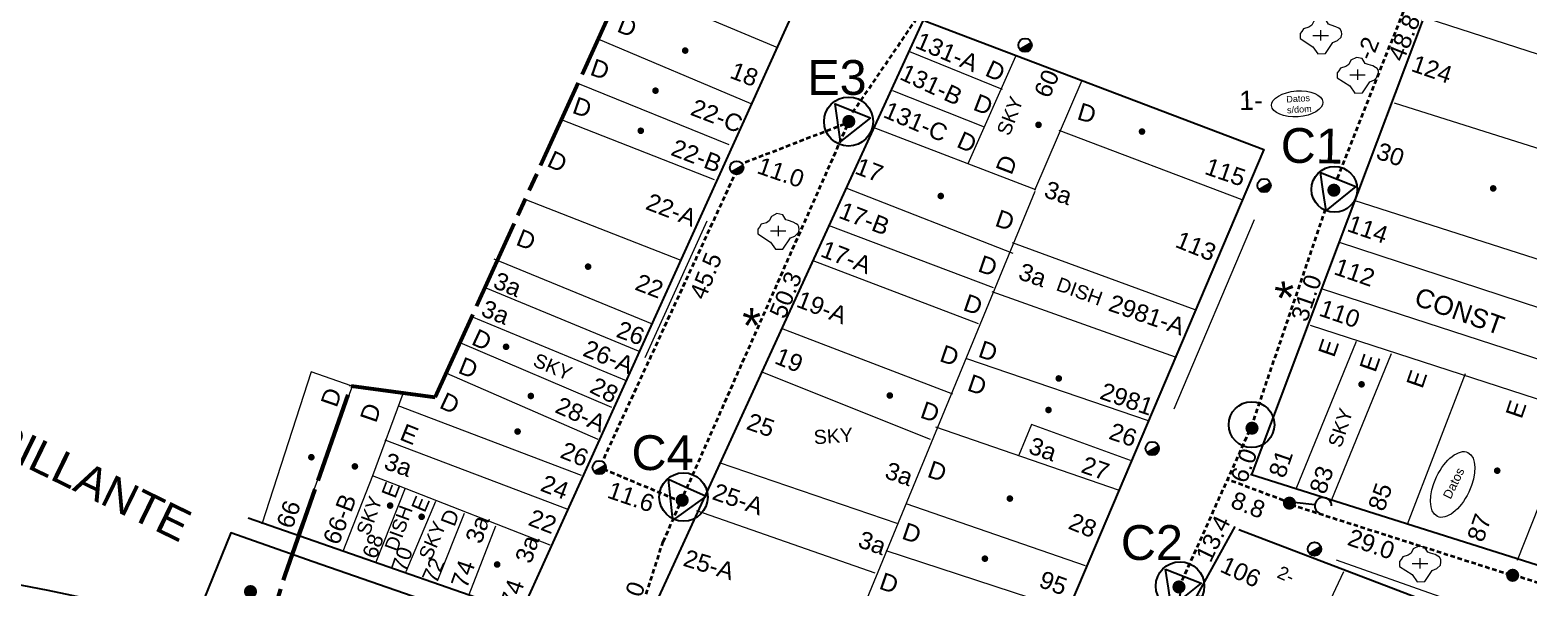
# Model space of a CAD drawing. Header units: inches. Extents: x 1659 to 2293, y 398 to 978.
# Drawn here: x 1875.3 to 2040.2, y 647.6 to 708.9 of the extents above; entities that cross this region are included whole.
import ezdxf

# ---------------------------------------------------------------- set-up
doc = ezdxf.new("R2010")
doc.units = ezdxf.units.IN
doc.header["$MEASUREMENT"] = 0
for name, pattern in [('TLSIGC_002', [0.8, 0.5, -0.3]), ('TLSIGC_004', [7, 4, -1, 1, -1]), ('TLSIGC_007', [28, 10, -1, 10, -1, 2, -1, 2, -1])]:
    doc.linetypes.add(name, pattern=pattern)
for name, color, linetype, lineweight in [('CABLE EXISTENTE AEREO SECUNDARIO', 82, 'TLSIGC_002', 40), ('CAJA DE EMPALMES EXISTENTE PRINCIPAL', 82, 'Continuous', 30), ('CANALIZACION P.V.C. ALIGERADA EXISTENTE', 132, 'Continuous', 30), ('CLASIFICACION TIPO COMERCIAL TERCERA', 156, 'Continuous', 9), ('CLASIFICACION TIPO RESIDENCIAL C', 156, 'Continuous', 9), ('CLASIFICACION TIPO RESIDENCIAL D', 156, 'Continuous', 9), ('CLASIFICACION TIPO RESIDENCIAL E', 156, 'Continuous', 9), ('CLIENTES EXISTENTES DE DATOS', 7, 'Continuous', 13), ('CLIENTES RESIDENCIALES D', 82, 'TLSIGC_004', 9), ('CLIENTES RESIDENCIALES E', 82, 'TLSIGC_004', 9), ('DISTRITO', 42, 'TLSIGC_007', 60), ('LINEAS DE ENERGIA DE BAJA TENSION', 102, 'TLSIGC_014', 20), ('LOTIFICACION 2003', 252, 'Continuous', 15), ('MEDIDAS ENTRE POSTES', 82, 'Continuous', 5), ('NOMBRE DE CALLES', 92, 'TLSIGC_017', 5), ('NUMEROS OFICIALES', 92, 'Continuous', 5), ('OBSTACULOS', 82, 'Continuous', 15), ('PLANIMETRIA 2003', 12, 'Continuous', 30), ('POSTE DE ENERGIA ELECTRICA', 82, 'Continuous', 30), ('POSTES EXISTENTES SECUNDARIOS', 82, 'Continuous', 30), ('RETENIDAS CON ANCLA EXISTENTESSECUNDARIAS', 82, 'Continuous', 30), ('SOLICITUDES PENSIENTES SIN DOMICILIO', 172, 'Continuous', 13), ('TERMINAL EXISTENTE EN POSTE', 82, 'Continuous', 30), ('TERMINAL PROYECTADA EN POSTE', 1, 'Continuous', 60)]:
    doc.layers.add(name, color=color, linetype=linetype, lineweight=lineweight)
doc.styles.get("Standard").update_dxf_attribs({"font": 'arial.ttf'})
doc.linetypes.add('TLSIGC_014', pattern='A,8,["\\\\\\",Standard,S=1,R=0,X=-1,Y=-0.5],1', length=9)
doc.linetypes.add('TLSIGC_017', pattern='A,0.5,["=",Standard,S=1.6,R=0,X=-0.2,Y=-0.8],0.5', length=1)

# ---------------------------------------------------------------- blocks, each defined once
blk = doc.blocks.new('DATOS SIN DOMICILIO')
at = {"layer": 'SOLICITUDES PENSIENTES SIN DOMICILIO', "color": 4}
blk.add_ellipse((-479.98, 2029.41), major_axis=(-0.01, 3.12), ratio=0.5027, dxfattribs=at)
at = {"layer": 'SOLICITUDES PENSIENTES SIN DOMICILIO', "color": 4, "insert": (-481.01, 2028.12), "char_height": 0.788, "width": 16.9626, "attachment_point": 1, "rotation": 90}
blk.add_mtext('Datos\\Ps/dom', dxfattribs=at)
blk = doc.blocks.new('G$C68750D7C')
at = {"layer": 'CLIENTES EXISTENTES DE DATOS'}
blk.add_ellipse((4.88, 2.45), major_axis=(4.88, 0.02), ratio=0.5027, dxfattribs=at)
at = {"layer": 'CLIENTES EXISTENTES DE DATOS', "insert": (2.85, 3.02), "char_height": 1.231, "width": 5.0142, "attachment_point": 1}
blk.add_mtext('Datos', dxfattribs=at)

msp = doc.modelspace()

# ---------------------------------------------------------------- hatches: boundary and pattern name
at = {"layer": 'CLIENTES RESIDENCIALES D'}
h = msp.add_hatch(color=256, dxfattribs=at)
edge = h.paths.add_edge_path()
edge.add_arc((1944.11, 702.19), 0.367, 0, 360)
h = msp.add_hatch(color=256, dxfattribs=at)
edge = h.paths.add_edge_path()
edge.add_arc((1942.49, 697.78), 0.367, 0, 360)
h = msp.add_hatch(color=256, dxfattribs=at)
edge = h.paths.add_edge_path()
edge.add_arc((1986.27, 698.43), 0.367, 0, 360)
h = msp.add_hatch(color=256, dxfattribs=at)
edge = h.paths.add_edge_path()
edge.add_arc((1997.66, 697.69), 0.367, 0, 360)
h = msp.add_hatch(color=256, dxfattribs=at)
edge = h.paths.add_edge_path()
edge.add_arc((1975.51, 690.6), 0.367, 0, 360)
h = msp.add_hatch(color=256, dxfattribs=at)
edge = h.paths.add_edge_path()
edge.add_arc((1927.66, 674.01), 0.367, 0, 360)
h = msp.add_hatch(color=256, dxfattribs=at)
edge = h.paths.add_edge_path()
edge.add_arc((1988.5, 670.53), 0.367, 0, 360)
h = msp.add_hatch(color=256, dxfattribs=at)
edge = h.paths.add_edge_path()
edge.add_arc((1969.9, 668.65), 0.367, 0, 360)
h = msp.add_hatch(color=256, dxfattribs=at)
edge = h.paths.add_edge_path()
edge.add_arc((1987.37, 667.06), 0.367, 0, 360)
h = msp.add_hatch(color=256, dxfattribs=at)
edge = h.paths.add_edge_path()
edge.add_arc((1928.93, 664.69), 0.367, 0, 360)
h = msp.add_hatch(color=256, dxfattribs=at)
edge = h.paths.add_edge_path()
edge.add_arc((1906.23, 661.86), 0.367, 0, 360)
h = msp.add_hatch(color=256, dxfattribs=at)
edge = h.paths.add_edge_path()
edge.add_arc((1911.02, 660.85), 0.367, 0, 360)
h = msp.add_hatch(color=256, dxfattribs=at)
edge = h.paths.add_edge_path()
edge.add_arc((1983.12, 657.31), 0.367, 0, 360)
h = msp.add_hatch(color=256, dxfattribs=at)
edge = h.paths.add_edge_path()
edge.add_arc((1926.68, 650.06), 0.367, 0, 360)
h = msp.add_hatch(color=256, dxfattribs=at)
edge = h.paths.add_edge_path()
edge.add_arc((1980.37, 650.7), 0.367, 0, 360)
at = {"layer": 'CLIENTES RESIDENCIALES E'}
h = msp.add_hatch(color=256, dxfattribs=at)
edge = h.paths.add_edge_path()
edge.add_arc((1947.38, 706.6), 0.367, 0, 360)
h = msp.add_hatch(color=256, dxfattribs=at)
edge = h.paths.add_edge_path()
edge.add_arc((2036.32, 691.44), 0.367, 0, 360)
h = msp.add_hatch(color=256, dxfattribs=at)
edge = h.paths.add_edge_path()
edge.add_arc((1936.69, 682.83), 0.367, 0, 360)
h = msp.add_hatch(color=256, dxfattribs=at)
edge = h.paths.add_edge_path()
edge.add_arc((2021.83, 669.88), 0.367, 0, 360)
h = msp.add_hatch(color=256, dxfattribs=at)
edge = h.paths.add_edge_path()
edge.add_arc((1930.39, 668.6), 0.367, 0, 360)
h = msp.add_hatch(color=256, dxfattribs=at)
edge = h.paths.add_edge_path()
edge.add_arc((2036.76, 660.38), 0.367, 0, 360)
h = msp.add_hatch(color=256, dxfattribs=at)
edge = h.paths.add_edge_path()
edge.add_arc((1914.9, 656.54), 0.367, 0, 360)
h = msp.add_hatch(color=256, dxfattribs=at)
edge = h.paths.add_edge_path()
edge.add_arc((1918.37, 655.31), 0.367, 0, 360)
at = {"layer": 'POSTE DE ENERGIA ELECTRICA'}
for points in [[(1985.43, 707.57), (1985.48, 707.48), (1985.5, 707.38), (1985.52, 707.31), (1985.53, 707.22), (1985.52, 707.09), (1985.5, 707.01), (1985.47, 706.92), (1985.43, 706.83), (1985.38, 706.76), (1985.34, 706.7), (1985.27, 706.64), (1985.19, 706.58), (1985.14, 706.55), (1985.05, 706.51), (1984.95, 706.48), (1984.83, 706.46), (1984.74, 706.47), (1984.64, 706.48), (1984.54, 706.51), (1984.48, 706.53), (1984.41, 706.57), (1984.32, 706.63), (1984.24, 706.71), (1984.19, 706.77), (1984.15, 706.83)], [(1953.69, 694.08), (1953.73, 693.99), (1953.76, 693.89), (1953.78, 693.82), (1953.78, 693.72), (1953.78, 693.6), (1953.76, 693.51), (1953.73, 693.43), (1953.69, 693.34), (1953.63, 693.27), (1953.59, 693.21), (1953.52, 693.14), (1953.45, 693.09), (1953.4, 693.06), (1953.31, 693.02), (1953.21, 692.99), (1953.09, 692.97), (1952.99, 692.97), (1952.89, 692.99), (1952.8, 693.02), (1952.73, 693.04), (1952.66, 693.08), (1952.57, 693.14), (1952.5, 693.21), (1952.44, 693.28), (1952.4, 693.34)], [(2011.74, 692.13), (2011.78, 692.04), (2011.81, 691.94), (2011.83, 691.87), (2011.84, 691.77), (2011.83, 691.65), (2011.81, 691.56), (2011.78, 691.48), (2011.74, 691.39), (2011.69, 691.32), (2011.64, 691.26), (2011.58, 691.2), (2011.5, 691.14), (2011.45, 691.11), (2011.36, 691.07), (2011.26, 691.04), (2011.14, 691.02), (2011.04, 691.03), (2010.95, 691.04), (2010.85, 691.07), (2010.78, 691.09), (2010.72, 691.13), (2010.63, 691.19), (2010.55, 691.26), (2010.5, 691.33), (2010.46, 691.39)], [(1999.43, 663.19), (1999.47, 663.11), (1999.5, 663.01), (1999.52, 662.93), (1999.53, 662.84), (1999.52, 662.71), (1999.5, 662.63), (1999.47, 662.54), (1999.43, 662.46), (1999.38, 662.38), (1999.33, 662.33), (1999.27, 662.26), (1999.19, 662.2), (1999.14, 662.18), (1999.05, 662.13), (1998.95, 662.1), (1998.83, 662.09), (1998.73, 662.09), (1998.64, 662.1), (1998.54, 662.13), (1998.47, 662.16), (1998.41, 662.19), (1998.31, 662.26), (1998.24, 662.33), (1998.18, 662.4), (1998.14, 662.46)], [(1938.57, 661.1), (1938.61, 661.01), (1938.64, 660.92), (1938.66, 660.84), (1938.66, 660.75), (1938.65, 660.62), (1938.64, 660.54), (1938.61, 660.45), (1938.56, 660.37), (1938.51, 660.29), (1938.47, 660.23), (1938.4, 660.17), (1938.33, 660.11), (1938.28, 660.09), (1938.19, 660.04), (1938.09, 660.01), (1937.97, 660), (1937.87, 660), (1937.77, 660.01), (1937.68, 660.04), (1937.61, 660.07), (1937.54, 660.1), (1937.45, 660.17), (1937.38, 660.24), (1937.32, 660.31), (1937.28, 660.36)], [(2017.3, 652.13), (2017.34, 652.04), (2017.37, 651.95), (2017.39, 651.87), (2017.39, 651.78), (2017.39, 651.65), (2017.37, 651.57), (2017.34, 651.48), (2017.3, 651.39), (2017.24, 651.32), (2017.2, 651.26), (2017.13, 651.2), (2017.06, 651.14), (2017.01, 651.11), (2016.92, 651.07), (2016.82, 651.04), (2016.7, 651.02), (2016.6, 651.03), (2016.5, 651.04), (2016.41, 651.07), (2016.34, 651.1), (2016.27, 651.13), (2016.18, 651.19), (2016.11, 651.27), (2016.05, 651.33), (2016.01, 651.39)]]:
    msp.add_hatch(color=256, dxfattribs=at).paths.add_polyline_path(points)
at = {"layer": 'POSTES EXISTENTES SECUNDARIOS'}
h = msp.add_hatch(color=256, dxfattribs=at)
edge = h.paths.add_edge_path()
edge.add_arc((1965.39, 698.8), 0.726, 0, 360)
h = msp.add_hatch(color=256, dxfattribs=at)
edge = h.paths.add_edge_path()
edge.add_arc((2018.78, 691.24), 0.726, 0, 360)
h = msp.add_hatch(color=256, dxfattribs=at)
edge = h.paths.add_edge_path()
edge.add_arc((2009.77, 665.06), 0.726, 0, 360)
h = msp.add_hatch(color=256, dxfattribs=at)
edge = h.paths.add_edge_path()
edge.add_arc((1947.05, 657.13), 0.726, 0, 360)
h = msp.add_hatch(color=256, dxfattribs=at)
edge = h.paths.add_edge_path()
edge.add_arc((2013.89, 656.81), 0.726, 0, 360)
h = msp.add_hatch(color=256, dxfattribs=at)
edge = h.paths.add_edge_path()
edge.add_arc((2001.73, 647.59), 0.726, 0, 360)
h = msp.add_hatch(color=256, dxfattribs=at)
edge = h.paths.add_edge_path()
edge.add_arc((2038.46, 648.87), 0.726, 0, 360)
h = msp.add_hatch(color=256, dxfattribs=at)
edge = h.paths.add_edge_path()
edge.add_arc((1899.53, 647.08), 0.726, 0, 360)

# ---------------------------------------------------------------- linework, layer by layer
at = {"layer": 'CABLE EXISTENTE AEREO SECUNDARIO'}
for p, q in [((2019.17, 692.55), (2035.02, 732.52)), ((1965.81, 699.79), (1983.08, 725.11)), ((2014.1, 656.64), (2038.11, 648.97)), ((1944.92, 652.6), (1937.66, 630.07)), ((2038.57, 648.93), (2064.18, 640.74))]:
    msp.add_line(p, q, dxfattribs=at)
for points in [[(1944.96, 652.57), (1965.31, 698.55), (1965.31, 698.55), (1965.31, 698.55)], [(1964.9, 698.5), (1953.79, 694.21)], [(1952.7, 692.69), (1938.24, 661.37)], [(2002.09, 648.32), (2009.7, 665.2), (2017.88, 689.16)], [(1938.38, 660.57), (1946.52, 657.16)], [(2013.24, 657.11), (2007.12, 659.39), (2007.12, 659.39)]]:
    msp.add_lwpolyline(points, dxfattribs=at)
at = {"layer": 'CAJA DE EMPALMES EXISTENTE PRINCIPAL'}
for centre, radius in [((1965.36, 698.79), 2.7), ((2018.84, 691.33), 2.52), ((2009.72, 665.44), 2.52), ((1947.19, 657.48), 2.67), ((2001.85, 647.69), 2.67)]:
    msp.add_circle(centre, radius, dxfattribs=at)
at = {"layer": 'CANALIZACION P.V.C. ALIGERADA EXISTENTE'}
msp.add_lwpolyline([(1986.22, 619.91), (1964.51, 630.21), (1906.44, 650.37), (1897.37, 653.53), (1893.39, 643.77), (1877.27, 647.19), (1866.93, 649.18), (1864.07, 647.43), (1853.86, 649.61)], dxfattribs=at)
at = {"layer": 'DISTRITO'}
msp.add_lwpolyline([(2226.88, 566.93), (2215.4, 551.72), (2073.47, 516.51), (2067.35, 514.18), (2045.86, 508.96), (2034.65, 494.4), (1997.32, 502.74), (1985.34, 536.01), (1957.83, 542.94), (1912.01, 523.82), (1884.17, 527.27), (1889.32, 551.15), (1892.43, 571.64), (1896.62, 597.84), (1899.67, 607.19), (1903.29, 618.51), (1894.96, 621.58), (1903.34, 648.9), (1910.61, 669.72), (1919.85, 668.48), (1957.32, 750.72)], dxfattribs=at)
at = {"layer": 'LINEAS DE ENERGIA DE BAJA TENSION'}
for p, q in [((1942.97, 672.84), (1949.8, 687.86)), ((2001.19, 667.2), (2010.04, 688)), ((2019.03, 650.57), (2030.43, 646.54))]:
    msp.add_line(p, q, dxfattribs=at)
at = {"layer": 'LOTIFICACION 2003'}
for p, q in [((1957.56, 706.89), (1940.73, 713.97)), ((2029, 710.15), (2053.32, 702.29)), ((1954.63, 700.76), (1937.8, 707.84)), ((1972.05, 706.51), (1982.27, 702.34)), ((1978.52, 694.19), (1983.79, 706)), ((1952.23, 696.25), (1935.75, 702.92)), ((1991.05, 703.31), (1985.82, 691.21)), ((1970.19, 702.22), (1980.3, 698.22)), ((2025.43, 700.87), (2050.4, 692.93)), ((1950.6, 692.38), (1933.57, 699.05)), ((1968.13, 698.15), (1985.93, 691.3)), ((1988.52, 697.83), (2008.66, 690.2)), ((1985.86, 691.09), (1962.45, 634.33)), ((1965.07, 691.51), (1983.45, 684.32)), ((1946.95, 683.5), (1929.76, 690.22)), ((2020.98, 690.14), (2046.71, 681.89)), ((1963.13, 687.4), (1981.26, 680.53)), ((2003.5, 678.06), (1983.42, 685.44)), ((2019.37, 685.53), (2044.69, 677.21)), ((1943.77, 676.51), (1926.34, 683.65)), ((1961.41, 683.51), (1979.64, 676.57)), ((1942.41, 673.47), (1925.48, 680.46)), ((1981.13, 680.1), (2001.32, 672.9)), ((2017.48, 680.4), (2043.37, 671.99)), ((1940.93, 670.28), (1923.9, 677.31)), ((2016.18, 676.4), (2073.41, 657.78)), ((1939.31, 667.35), (1922.6, 674.46)), ((1957.93, 676.05), (1976.79, 668.83)), ((2014.62, 658.4), (2021.27, 674.64)), ((2018.49, 657.04), (2025.13, 673.27)), ((1955.71, 671.28), (1974.36, 663.84)), ((1998.38, 665.88), (1978.38, 672.68)), ((1904.74, 653.48), (1910.8, 669.78)), ((1937.79, 663.81), (1921.13, 671.08)), ((2026.9, 654.5), (2033.25, 671.09)), ((1935.95, 659.85), (1915.77, 667.5)), ((2038.98, 650.55), (2045.44, 666.84)), ((1995.06, 658.22), (1974.98, 665.18)), ((1934.37, 656.16), (1914.36, 663.75)), ((1951.11, 661.28), (1970.69, 654.6)), ((1913.38, 650.37), (1916.58, 658.48)), ((1916.68, 649.28), (1919.94, 657.01)), ((1991.44, 649.9), (1971.71, 656.73)), ((1920.11, 648.27), (1923.09, 655.71)), ((1948.64, 656.01), (1968.26, 649.13)), ((1923.61, 646.76), (1926.54, 654.33)), ((1989.34, 645.08), (1969.5, 651.56))]:
    msp.add_line(p, q, dxfattribs=at)
for points in [[(1910.61, 669.72), (1906.2, 671.26), (1900.76, 654.51)], [(1916.3, 668.83), (1912.97, 659.8), (1909.7, 651.5)], [(1996.41, 661.49), (1985.49, 665.48), (1984.11, 662.07)], [(1932.51, 652.18), (1915.82, 658.73), (1912.97, 659.8)], [(2003.89, 646.65), (2016.13, 641.34), (2019.86, 649.3)]]:
    msp.add_lwpolyline(points, dxfattribs=at)
at = {"layer": 'OBSTACULOS'}
for p, q in [((2016.47, 708.26), (2018.18, 708.26)), ((2017.32, 708.84), (2017.32, 707.7)), ((2021.38, 704.52), (2021.38, 703.38)), ((2020.53, 703.95), (2022.24, 703.95)), ((1956.75, 686.76), (1958.46, 686.76)), ((1957.6, 687.33), (1957.6, 686.19)), ((2027.4, 650.18), (2029.11, 650.18)), ((2028.24, 650.76), (2028.24, 649.61))]:
    msp.add_line(p, q, dxfattribs=at)
for points in [[(2015.08, 708.48), (2015.08, 707.94), (2016.48, 707.03), (2017.02, 706.24), (2017.85, 706.27), (2018.68, 707.5), (2019.18, 707.7), (2019.57, 708.09), (2019.64, 708.4), (2019.61, 708.7), (2019.49, 708.94), (2019.31, 709.06), (2018.99, 709.23), (2018.48, 709.4), (2018.18, 709.49), (2017.84, 710.04), (2017.2, 710.17), (2016.59, 709.85), (2016.35, 709.38), (2016.04, 709.17), (2015.45, 708.99), (2015.27, 708.69), (2015.08, 708.48)], [(2019.14, 704.16), (2019.15, 703.62), (2020.55, 702.71), (2021.08, 701.93), (2021.92, 701.95), (2022.74, 703.18), (2023.25, 703.38), (2023.63, 703.77), (2023.7, 704.08), (2023.68, 704.38), (2023.55, 704.62), (2023.37, 704.74), (2023.05, 704.92), (2022.54, 705.08), (2022.24, 705.18), (2021.9, 705.73), (2021.27, 705.85), (2020.65, 705.53), (2020.42, 705.06), (2020.11, 704.85), (2019.52, 704.68), (2019.33, 704.37), (2019.14, 704.16)], [(1955.36, 686.97), (1955.36, 686.43), (1956.77, 685.53), (1957.3, 684.74), (1958.13, 684.76), (1958.96, 685.99), (1959.46, 686.2), (1959.85, 686.58), (1959.92, 686.89), (1959.89, 687.2), (1959.77, 687.44), (1959.59, 687.55), (1959.27, 687.73), (1958.76, 687.89), (1958.46, 687.99), (1958.12, 688.54), (1957.48, 688.67), (1956.87, 688.34), (1956.63, 687.87), (1956.32, 687.66), (1955.73, 687.49), (1955.55, 687.18), (1955.36, 686.97)], [(2026.01, 650.39), (2026.01, 649.85), (2027.41, 648.95), (2027.95, 648.16), (2028.78, 648.18), (2029.61, 649.41), (2030.11, 649.62), (2030.5, 650), (2030.56, 650.31), (2030.54, 650.62), (2030.41, 650.86), (2030.24, 650.97), (2029.92, 651.15), (2029.4, 651.31), (2029.11, 651.41), (2028.77, 651.96), (2028.13, 652.09), (2027.52, 651.77), (2027.28, 651.29), (2026.97, 651.08), (2026.38, 650.91), (2026.2, 650.61), (2026.01, 650.39)]]:
    msp.add_lwpolyline(points, dxfattribs=at)
at = {"layer": 'PLANIMETRIA 2003'}
for points in [[(2009.59, 660.01), (2078.99, 638.07), (2102.01, 673.57), (2050.33, 692.97), (2052.09, 698.35), (2070.33, 691.77), (2076.81, 716.43), (2115.37, 804.72), (2079.56, 811.48), (2039.37, 738.68), (2009.69, 659.85)], [(1943.65, 720.64), (1960.36, 713.34), (1929.3, 644.71), (1899.28, 655.14)], [(1973.75, 709.89), (2011.07, 695.72), (1982.22, 627.91), (1942.04, 641.18), (1973.56, 709.87)], [(2007.88, 654.23), (1985.65, 613.94), (2044.26, 582.97), (2071.96, 629.58), (2008.31, 653.88)]]:
    msp.add_lwpolyline(points, dxfattribs=at)
at = {"layer": 'POSTE DE ENERGIA ELECTRICA'}
for centre in [(1984.79, 707.2), (1953.04, 693.71), (2011.1, 691.76), (1998.79, 662.82), (1937.92, 660.73), (2016.65, 651.76)]:
    msp.add_circle(centre, 0.74, dxfattribs=at)
at = {"layer": 'RETENIDAS CON ANCLA EXISTENTESSECUNDARIAS'}
for p, q in [((2016.69, 656.61), (2014.42, 656.88)), ((2001.73, 645.9), (2002.12, 648.15))]:
    msp.add_line(p, q, dxfattribs=at)
msp.add_arc((2017.61, 656.51), 0.924, 0, 263, dxfattribs=at)
at = {"layer": 'TERMINAL EXISTENTE EN POSTE'}
for points in [[(1967.79, 699.19), (1964.48, 696.59), (1963.88, 700.76), (1965.84, 699.98), (1967.79, 699.19)], [(2017.29, 693.18), (2021.21, 691.65), (2017.93, 689.02), (2017.6, 691.1), (2017.29, 693.18)], [(1949.68, 657.56), (1946, 654.93), (1945.55, 659.43), (1947.62, 658.5), (1949.68, 657.56)], [(2000.24, 649.54), (2004.16, 648), (2000.88, 645.37), (2000.56, 647.46), (2000.24, 649.54)]]:
    msp.add_lwpolyline(points, dxfattribs=at)

# ---------------------------------------------------------------- block references
at = {"layer": 'CLIENTES EXISTENTES DE DATOS', "lineweight": 40, "ltscale": 8, "xscale": 0.7990507761178821, "yscale": 0.7990507761178821, "zscale": 0.7990507761178821, "rotation": 64.19453256506495}
msp.add_blockref('G$C68750D7C', (2031.92, 654.5), dxfattribs=at)
at = {"layer": 'SOLICITUDES PENSIENTES SIN DOMICILIO', "lineweight": 40, "ltscale": 8, "xscale": 0.9063072707661864, "yscale": 0.9063072707661864, "zscale": 0.9063072707661864, "rotation": 273.7152891054286}
msp.add_blockref('DATOS SIN DOMICILIO', (207.53, 147.46), dxfattribs=at)

# ---------------------------------------------------------------- texts
at = {"layer": 'CLASIFICACION TIPO COMERCIAL TERCERA'}
for rotation, p in [(341, (1986.75, 690.53)), (341, (1983.92, 681.5)), (338, (1926.1, 680.55)), (339, (1924.78, 677.46)), (341, (1985.04, 662.34)), (341, (1914.09, 660.62)), (341, (1969.22, 659.61)), (71, (1924.93, 652.22)), (71, (1930.4, 650.04)), (341, (1966.27, 652.02))]:
    msp.add_text('3a', height=1.906, rotation=rotation, dxfattribs=at).set_placement(p)
at = {"layer": 'CLASIFICACION TIPO RESIDENCIAL C'}
for s, height, rotation, p in [('SKY', 1.549, 69, (1983.07, 697.12)), ('DISH', 1.549, 340, (1988.1, 680.27)), ('SKY', 1.549, 337, (1930.5, 671.95)), ('SKY', 1.549, 72, (2019.57, 662.81)), ('SKY', 1.549, 4, (1961.58, 663.28)), ('SKY', 1.549, 70, (1912.59, 653.13)), ('DISH', 1.531, 70, (1915.68, 651.39)), ('SKY', 1.549, 67, (1919.41, 650.4))]:
    msp.add_text(s, height=height, rotation=rotation, dxfattribs=at).set_placement(p)
at = {"layer": 'CLASIFICACION TIPO RESIDENCIAL D'}
for s, height, rotation, p in [('D', 1.91, 341, (1936.79, 703.96)), ('D', 1.91, 335, (1980.26, 703.91)), ('D', 1.91, 341, (1934.83, 699.77)), ('D', 1.91, 339, (1978.95, 700.12)), ('D', 1.91, 343, (1990.4, 699.08)), ('D', 1.91, 336, (1977.13, 696.05)), ('D', 1.91, 335, (1932.04, 693.94)), ('D', 1.91, 69, (1983.29, 692.82)), ('D', 1.91, 341, (1981.36, 687.35)), ('CONST', 2.078, 340.3185, (2027.48, 678.67)), ('D', 1.91, 335, (1923.73, 674.33)), ('D', 1.91, 341, (1979.51, 672.95)), ('D', 1.91, 341, (1975.26, 672.47)), ('D', 1.91, 341, (1978.3, 669.24)), ('D', 1.91, 71, (1909.01, 667.24)), ('D', 1.91, 335, (1920.2, 667.35)), ('D', 1.91, 341, (1973.12, 666.26)), ('D', 1.91, 71, (1913.34, 665.55)), ('D', 1.91, 341, (1973.91, 659.74)), ('D', 1.68, 69, (1921.97, 654.13)), ('D', 1.91, 341, (1971.1, 652.93)), ('D', 1.91, 341, (1968.6, 647.43))]:
    msp.add_text(s, height=height, rotation=rotation, dxfattribs=at).set_placement(p)
at = {"layer": 'CLASIFICACION TIPO RESIDENCIAL E'}
for s, height, rotation, p in [('D', 1.91, 338, (1939.75, 708.73)), ('D', 1.91, 338, (1928.63, 685.27)), ('D', 1.91, 341, (1979.48, 682.34)), ('D', 1.91, 341, (1977.85, 678.07)), ('E', 1.91, 71, (2018.8, 672.75)), ('D', 1.91, 338, (1922.26, 671.18)), ('E', 1.91, 71, (2023.35, 671.1)), ('E', 1.91, 71, (2028.51, 669.32)), ('E', 1.91, 71, (2039.44, 665.99)), ('E', 1.91, 338, (1915.83, 663.84)), ('E', 1.68, 69, (1915.46, 657.23)), ('E', 1.68, 67, (1918.71, 655.67))]:
    msp.add_text(s, height=height, rotation=rotation, dxfattribs=at).set_placement(p)
at = {"layer": 'CLIENTES RESIDENCIALES D'}
msp.add_text('2-', height=1.43, rotation=336, dxfattribs=at).set_placement((2012.41, 648.67))
at = {"layer": 'MEDIDAS ENTRE POSTES'}
for s, rotation, p in [('48.8', 68, (2026.41, 705.26)), ('-2', 68, (2022.95, 705.4)), ('11.0', 341.0128, (1955.15, 693.15)), ('45.5', 68, (1949.54, 679.06)), ('50.3', 68, (1958.35, 676.97)), ('31.0', 71, (2015.81, 676.63)), ('6.0', 70, (2009.13, 658.89)), ('11.6', 341.0128, (1938.67, 657.45)), ('8.8', 339, (2007.28, 656.39)), ('13.4', 64, (2005.2, 650.16)), ('29.0', 341, (2020.14, 652.25)), ('25.0', 70, (1941.25, 642.86))]:
    msp.add_text(s, height=1.906, rotation=rotation, dxfattribs=at).set_placement(p)
at = {"layer": 'NOMBRE DE CALLES'}
msp.add_text('CLL. BRILLANTE', height=3.5745, rotation=334, dxfattribs=at).set_placement((1856.61, 669.6))
at = {"layer": 'NUMEROS OFICIALES'}
for s, height, rotation, p in [('131-A', 1.906, 337, (1972.57, 706.96)), ('124', 1.906, 341, (2027.17, 704.38)), ('18', 1.906, 339, (1952.17, 703.64)), ('131-B', 1.906, 335, (1970.86, 703.5)), ('60', 1.906, 67, (1987.46, 701.24)), ('22-C', 1.906, 339, (1947.83, 699.57)), ('131-C', 1.906, 337, (1969.05, 699.32)), ('22-B', 1.906, 339, (1945.67, 695.15)), ('30', 1.906, 341, (2023.3, 694.76)), ('17', 1.906, 339, (1965.93, 693.11)), ('115', 1.906, 341, (2004.43, 693.06)), ('22-A', 1.906, 339, (1942.9, 689.2)), ('17-B', 1.906, 339, (1964.15, 688.24)), ('114', 1.906, 341, (2020.11, 686.77)), ('113', 1.906, 338, (2001.19, 685.04)), ('17-A', 1.906, 339, (1962.15, 683.99)), ('112', 1.906, 341, (2018.66, 682.03)), ('22', 1.906, 339, (1941.72, 680.34)), ('19-A', 1.906, 339, (1959.48, 678.46)), ('2981-A', 1.906, 341, (1993.83, 678.03)), ('110', 1.906, 341, (2017.02, 677.48)), ('26', 1.906, 340, (1939.66, 675.14)), ('26-A', 1.906, 338, (1935.98, 673.07)), ('19', 1.906, 338, (1957.09, 672.23)), ('28', 1.906, 333, (1936.73, 669.07)), ('2981', 1.906, 341, (1992.89, 668.34)), ('28-A', 1.906, 336, (1932.92, 666.85)), ('25', 1.906, 341, (1953.99, 664.99)), ('26', 1.906, 341, (1993.88, 663.92)), ('26', 1.906, 338, (1933.48, 661.87)), ('27', 1.906, 341, (1990.83, 660.23)), ('81', 1.906, 71, (2013.35, 659.45)), ('24', 1.906, 339, (1931.31, 658.22)), ('83', 1.906, 71, (2017.83, 657.67)), ('25-A', 1.906, 341, (1950.23, 657.27)), ('85', 1.906, 71, (2024.29, 655.79)), ('66', 1.906, 71, (1904.13, 653.88)), ('66-B', 1.906, 69, (1909.22, 652.09)), ('22', 1.906, 339, (1929.97, 654.44)), ('28', 1.906, 338, (1989.41, 654.05)), ('87', 1.906, 71, (2035.19, 652.4)), ('68', 1.684, 71, (1913.38, 650.57)), ('70', 1.684, 71, (1916.58, 649.15)), ('25-A', 1.906, 343, (1947.03, 649.95)), ('72', 1.684, 66, (1919.88, 647.91)), ('74', 1.906, 71, (1923.34, 647.31)), ('106', 1.906, 335, (2006.12, 649.33)), ('74', 1.906, 71, (1928.74, 645.19)), ('95', 1.906, 340, (1986.18, 647.64))]:
    msp.add_text(s, height=height, rotation=rotation, dxfattribs=at).set_placement(p)
at = {"layer": 'SOLICITUDES PENSIENTES SIN DOMICILIO'}
msp.add_text('1-', height=2.113, rotation=0.82, dxfattribs=at).set_placement((2008.36, 700.06))
at = {"layer": 'TERMINAL EXISTENTE EN POSTE'}
for s, p in [('E3', (1960.81, 701.73)), ('C4', (1941.47, 660.45)), ('C2', (1995.33, 650.56))]:
    msp.add_text(s, height=3.827, dxfattribs=at).set_placement(p)
msp.add_text('C1', height=3.827, rotation=359, dxfattribs=at).set_placement((2012.9, 694.28))
at = {"layer": 'TERMINAL PROYECTADA EN POSTE'}
msp.add_text('*', height=3.83, rotation=79.8753, dxfattribs=at).set_placement((2015.92, 678.74))
msp.add_text('*', height=3.83, dxfattribs=at).set_placement((1953.65, 674.44))

doc.saveas('drawing.dxf')
